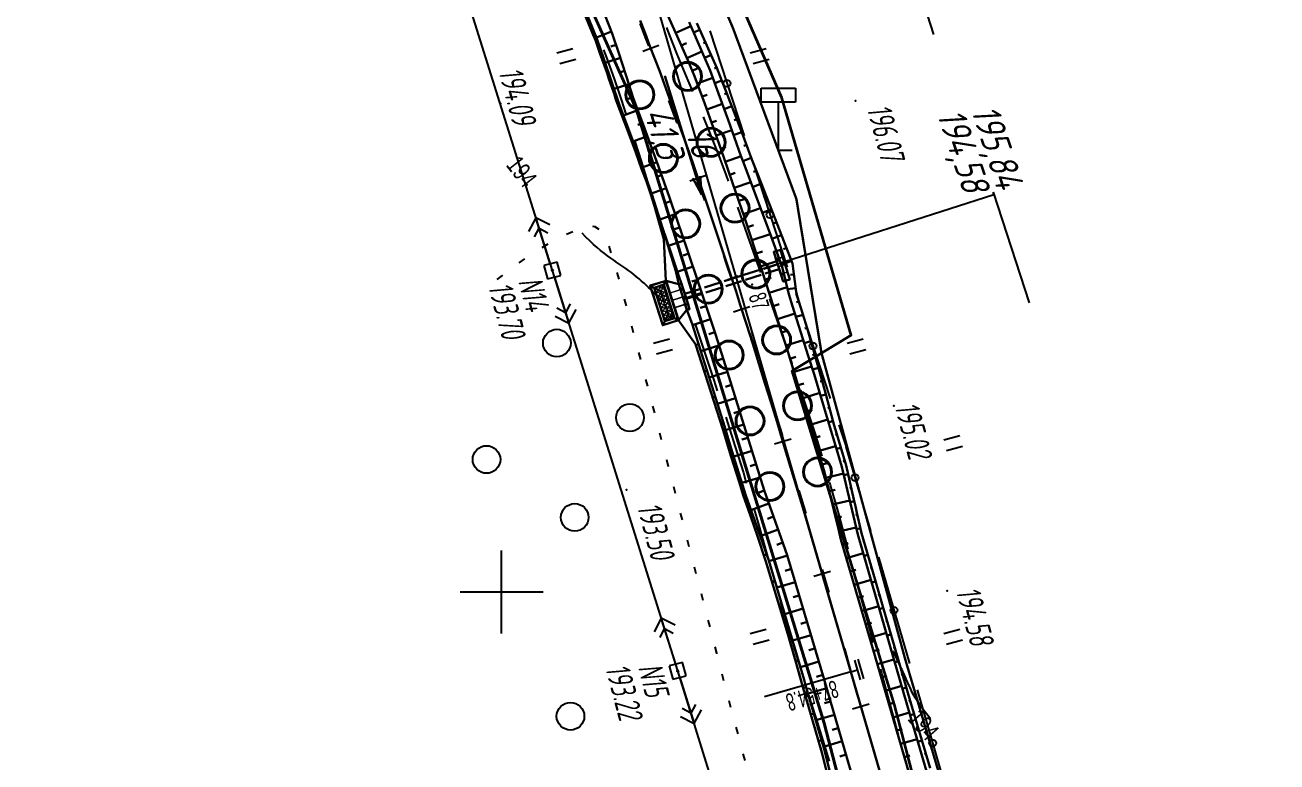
# Model space of a CAD drawing. Header units: millimetres. Extents: x -1799 to 6962, y -1020 to 4121.
# Drawn here: x 5125.4 to 5306.6, y 2654 to 2760.7 of the extents above; entities that cross this region are included whole.
import ezdxf
from ezdxf import colors
from ezdxf.entities.mleader import LeaderData, LeaderLine
from ezdxf.math import Vec2, Vec3

# ---------------------------------------------------------------- set-up
doc = ezdxf.new("R2010")
doc.units = ezdxf.units.MM
for name, pattern in [('ACAD_ISO02W100', [15, 12, -3]), ('CONTI', [0]), ('STROT', [1.7, 0.5, -1.2])]:
    doc.linetypes.add(name, pattern=pattern)
for name, color, linetype, lineweight in [('10', 1, 'Continuous', 35), ('КОПИЯ_ОСЬ_13_ОТКОСЫ', 7, 'Continuous', 30), ('Огражд-перила', 1, 'ограждение2', 40), ('ОСЬ_ВЕРХ_ПОКРЫТИЯ_ГРАНИЦЫ_ПОЛОС', 7, 'Continuous', 30), ('ОСЬ_ВЕРХ_ПОКРЫТИЯ_ОСЬ', 1, 'Continuous', 30), ('Отметки', 5, 'Continuous', 30), ('Трубы мет.', 7, 'ACAD_ISO02W100', 30), ('Уклоны ПЧ', 5, 'Continuous', 30)]:
    doc.layers.add(name, color=color, linetype=linetype, lineweight=lineweight)
for name, color, linetype in [('_Ростелеком', 6, 'Continuous'), ('GOR_BDEFAULT', 212, 'CONTI'), ('NAD_MDEFAULT', 7, 'CONTI'), ('PI_OTDEFAULT', 172, 'CONTI'), ('PI_STDEFAULT', 6, 'CONTI'), ('PI_TTDEFAULT', 5, 'CONTI'), ('PLN_O', 7, 'CONTI'), ('SETKR', 2, 'CONTI'), ('SIT_LDEFAULT', 7, 'CONTI'), ('USLZNDEFAULT', 7, 'CONTI'), ('ZAPSKDEFAULT', 7, 'CONTI'), ('КОПИЯ_ОСЬ_ТАНГЕНСЫ', 1, 'Continuous'), ('ОСЬ_ВЕРХ_ПОКРЫТИЯ_ПИКЕТЫ', 1, 'Continuous'), ('ОСЬ_ВЕРХ_ПОКРЫТИЯ_РАЗБИВКА_КРИВ', 1, 'Continuous'), ('ОСЬ_ВЕРХ_ПОКРЫТИЯ_ТАНГЕНСЫ', 1, 'Continuous'), ('разметка', 7, 'Continuous')]:
    doc.layers.add(name, color=color, linetype=linetype)
doc.styles.add('eskd', font='spds.shx', dxfattribs={"width": 1.2, "oblique": 15})
doc.styles.add('SHRFT', font='TXT', dxfattribs={"width": 3.5})
doc.styles.get("Standard").update_dxf_attribs({"font": 'arial.ttf'})
doc.styles.add('STYLE1', font='romand.shx', dxfattribs={"width": 0.9})
doc.styles.add('ГОСТ', font='', dxfattribs={"oblique": 15, "height": 4})
doc.styles.get('ГОСТ').set_extended_font_data('GOST type A')
doc.linetypes.add('кабель_связи_проект.', pattern='A,10,-1,["/",STYLE1,S=3,R=0,X=0,Y=-1.5],-4.1', length=15.1)
doc.linetypes.add('ограждение2', pattern='A,0.25,-0.1,[132,ltypeshp.shx,S=0.1,R=0,X=-0.1,Y=0],-0.1,1', length=1.45)

# ---------------------------------------------------------------- blocks, each defined once
blk = doc.blocks.new('BL_333')
at = {"color": 0}
for p, q in [((0, -6), (0, 6)), ((-6, 0), (6, 0))]:
    blk.add_line(p, q, dxfattribs=at)
blk = doc.blocks.new('BL_2011')
at = {"color": 0}
for p, q in [((0, 0), (0, 2.4)), ((1.6, 0), (1.6, 2.4))]:
    blk.add_line(p, q, dxfattribs=at)
blk = doc.blocks.new('BL_2004')
at = {"color": 0}
blk.add_circle((0, 0), 2, dxfattribs=at)
blk = doc.blocks.new('BL_27')
at = {"color": 0}
for p, q in [((1, 1), (-1, 1)), ((-1, 1), (-1, -1)), ((1, -1), (1, 1)), ((-1, -1), (1, -1))]:
    blk.add_line(p, q, dxfattribs=at)
blk.add_circle((0, 0), 0.1, dxfattribs=at)
blk = doc.blocks.new('7')
at = {"layer": 'Огражд-перила', "linetype": 'Continuous'}
blk.add_circle((0, 0), 2.03, dxfattribs=at)
blk = doc.blocks.new('A$C25637593')
at = {"layer": 'Трубы мет.', "linetype": 'Continuous', "lineweight": 0}
h = blk.add_hatch(dxfattribs=at)
h.set_pattern_fill('ANSI37', color=256, scale=64, angle=180, style=0)
h.set_pattern_definition([(225, (2253.2026, 3680.535), (5.656854, -5.656854), []), (315, (2253.2026, 3680.535), (5.656854, 5.656854), [])])
h.paths.add_polyline_path([(49, 51), (79, 51), (79, -51), (49, -51)])
at = {"layer": 'Трубы мет.', "linetype": 'Continuous'}
for points in [[(0, 39), (0, 23), (0, 0), (0, -23), (0, -39)], [(0, 23), (8, 23), (8, 39), (0, 39)], [(8, -39), (8, -39), (40, -60), (40, -60), (40, 60), (8, 39), (8, 39)], [(40, 60), (49, 51)], [(88, 60), (79, 51)], [(0, -23), (8, -23), (8, -39), (0, -39)], [(40, -60), (49, -51)], [(79, -51), (88, -60)]]:
    blk.add_lwpolyline(points, dxfattribs=at)
at = {"layer": 'Трубы мет.', "linetype": 'Continuous', "lineweight": 0}
for points in [[(39, 23), (39, 58.1), (9, 38.5), (9, 23)], [(9, -23), (9, -38.5), (39, -58.1), (39, -23)]]:
    blk.add_lwpolyline(points, close=True, dxfattribs=at)
at = {"layer": 'Трубы мет.', "linetype": 'Continuous'}
for points in [[(40, 60), (88, 60), (88, -60), (40, -60)], [(49, 51), (79, 51), (79, -51), (49, -51)]]:
    blk.add_lwpolyline(points, close=True, dxfattribs=at)
at = {"layer": 'Трубы мет.', "ltscale": 1.2}
for points in [[(49, 51), (64, 36)], [(79, 51), (64, 36)], [(64, 36), (64, -36)], [(49, -51), (64, -36)], [(64, -36), (79, -51)]]:
    blk.add_lwpolyline(points, dxfattribs=at)
at = {"layer": 'Трубы мет.', "linetype": 'Continuous', "lineweight": 0}
for points in [[(1, 22), (39, 22)], [(1, 22), (1, 0.5)], [(1, 0.5), (39, 0.5)], [(39, 0.5), (39, 22)], [(1, -0.5), (39, -0.5)], [(1, -0.5), (1, -22)], [(1, -22), (39, -22)], [(39, -22), (39, -0.5)]]:
    blk.add_lwpolyline(points, dxfattribs=at)
blk = doc.blocks.new('A$C76A07AE2')
at = {"layer": 'Трубы мет.', "linetype": 'Continuous', "lineweight": 0}
for p, q in [((-18.9, 44.2), (-8, 44.2)), ((-18.9, 44.2), (-18.9, 23)), ((-4, 45), (-1.3, 45)), ((-18.9, 23), (0, 23)), ((-18.9, 22.1), (-0.9, 22.1)), ((-18.9, 22.1), (-18.9, 21.8)), ((-18.9, 21.8), (-18.9, 0.5)), ((-0.9, 22.1), (-0.9, 0.5)), ((-18.9, -0.5), (-18.9, -20.5)), ((-18.9, -20.5), (-18.9, -22)), ((-18.9, -22), (-0.9, -22)), ((-18.9, -23), (0, -23)), ((-18.9, -23), (-18.9, -44.1)), ((-0.9, -0.5), (-0.9, -20.5)), ((-0.9, -20.5), (-0.9, -22)), ((-18.9, -44.1), (-8, -44.1))]:
    blk.add_line(p, q, dxfattribs=at)
at = {"layer": 'Трубы мет.', "linetype": 'Continuous'}
blk.add_lwpolyline([(-20, -45), (0, -45), (0, 45), (-20, 45)], close=True, dxfattribs=at)
for points in [[(-8, 45), (-8, 23), (0, 23)], [(-8, -45), (-8, -23), (0, -23)]]:
    blk.add_lwpolyline(points, dxfattribs=at)
at = {"layer": 'Трубы мет.', "linetype": 'Continuous', "lineweight": 0}
for points in [[(-18.9, 0.5), (-0.9, 0.5)], [(-18.9, -0.5), (-0.9, -0.5)]]:
    blk.add_lwpolyline(points, dxfattribs=at)
blk = doc.blocks.new('BL_13')
at = {"color": 0}
for p, q in [((-2.5, 7), (-2.5, 9)), ((-2.5, 9), (2.5, 9)), ((2.5, 9), (2.5, 7)), ((0, 7), (-2.5, 7)), ((0, 0), (0, 7)), ((2.5, 7), (0, 7)), ((2, 0), (0, 0))]:
    blk.add_line(p, q, dxfattribs=at)
blk = doc.blocks.new('_None')
blk = doc.blocks.new('Крест')
at = {"layer": 'Отметки'}
for points in [[(-1, 0), (1, 0)], [(0, 1), (0, -1)]]:
    blk.add_lwpolyline(points, dxfattribs=at)
blk = doc.blocks.new('Стрелка')
at = {"layer": 'Уклоны ПЧ', "ltscale": 2}
for points in [[(-0.02, -0.05), (-0.02, 17.97)], [(-0.02, -0.05), (-0.58, 2.62)], [(-0.02, -0.05), (0.53, 2.62)]]:
    blk.add_lwpolyline(points, dxfattribs=at)

msp = doc.modelspace()

# ---------------------------------------------------------------- linework, layer by layer
at = {"layer": '10'}
for points in [[(5311.57, 2187.73), (5307.98, 2226.16), (5307.14, 2291.22), (5299.57, 2401.69), (5285, 2489.08), (5263.27, 2574.08), (5241.05, 2659.67), (5213.88, 2748.37), (5183.98, 2815.19), (5178.24, 2824.54), (5178.24, 2824.54), (5147.24, 2856.94), (5067.66, 2951.89), (4990.15, 3039.23), (4921.77, 3093.82), (4879.54, 3127.57), (4862.15, 3136.32), (4850.4, 3137.35)], [(5322.05, 2188.34), (5318.67, 2267.19), (5328.02, 2267.76), (5321.04, 2397.05), (5321.04, 2397.05), (5302.51, 2500.97), (5295.75, 2527.36), (5286.15, 2527.6), (5279.65, 2553.6), (5273.72, 2576.26), (5261.2, 2624.13), (5251.21, 2662.3), (5236.42, 2710.61), (5244.97, 2715.78), (5234.89, 2750.13), (5203.61, 2822.2)], [(5183.98, 2815.19), (5213.88, 2748.37), (5241.05, 2659.67), (5263.27, 2574.08), (5285, 2489.08), (5299.57, 2401.69), (5307.14, 2291.22), (5307.98, 2226.16), (5311.57, 2187.73)]]:
    msp.add_lwpolyline(points, dxfattribs=at)
at = {"layer": '_Ростелеком', "linetype": 'кабель_связи_проект.', "ltscale": 0.25, "const_width": 0.35}
msp.add_lwpolyline([(5324.18, 2191.73), (5322.74, 2230.82), (5322.22, 2267.41), (5324.02, 2305.11), (5321.8, 2339.4), (5318.72, 2378.38), (5315.38, 2409.72), (5312.09, 2436.14), (5307.87, 2464.14), (5301.99, 2495.36), (5296.88, 2512.69), (5291.97, 2527.46), (5284.64, 2558.02), (5275.92, 2589.68), (5265.33, 2626.53), (5252.77, 2668.9), (5240.66, 2713.18), (5237.02, 2735.49), (5227.85, 2760.19), (5218.85, 2781.43)], dxfattribs=at)
at = {"layer": 'GOR_BDEFAULT', "color": 212, "elevation": 194, "flags": 128}
for points in [[(5217.57, 2720.68), (5217.4, 2720.87), (5217.2, 2721.08), (5216.98, 2721.32), (5216.74, 2721.56), (5216.49, 2721.83), (5216.21, 2722.11), (5215.93, 2722.4), (5215.62, 2722.69), (5215.3, 2723), (5214.97, 2723.31), (5214.62, 2723.62), (5214.26, 2723.93), (5213.89, 2724.24), (5213.51, 2724.55), (5213.13, 2724.85), (5212.73, 2725.14), (5212.32, 2725.43), (5211.91, 2725.72), (5211.48, 2726.01), (5211.05, 2726.31), (5210.6, 2726.62), (5210.14, 2726.95), (5209.67, 2727.29), (5209.19, 2727.66), (5208.69, 2728.05), (5208.18, 2728.47), (5207.66, 2728.93), (5207.12, 2729.42), (5206.56, 2729.96), (5205.99, 2730.55)], [(5256.42, 2660.28), (5256.03, 2660.77), (5255.68, 2661.22), (5255.36, 2661.64), (5255.08, 2662.02), (5254.83, 2662.38), (5254.61, 2662.72), (5254.41, 2663.03), (5254.23, 2663.32), (5254.07, 2663.59), (5253.93, 2663.85), (5253.8, 2664.1), (5253.68, 2664.34), (5253.57, 2664.57), (5253.47, 2664.8), (5253.37, 2665.02), (5253.26, 2665.25), (5253.16, 2665.48), (5253.06, 2665.71), (5252.95, 2665.93), (5252.85, 2666.16), (5252.75, 2666.38), (5252.65, 2666.61), (5252.55, 2666.83), (5252.45, 2667.04), (5252.35, 2667.26), (5252.26, 2667.47), (5252.16, 2667.67), (5252.07, 2667.87), (5251.99, 2668.06), (5251.9, 2668.24), (5251.82, 2668.42), (5251.74, 2668.58), (5251.67, 2668.75), (5251.59, 2668.9), (5251.53, 2669.04), (5251.46, 2669.18), (5251.4, 2669.31), (5251.34, 2669.43), (5251.29, 2669.55), (5251.24, 2669.66), (5251.19, 2669.75), (5251.15, 2669.84), (5251.11, 2669.93), (5251.07, 2670), (5251.04, 2670.07)]]:
    msp.add_lwpolyline(points, dxfattribs=at)
at = {"layer": 'NAD_MDEFAULT', "color": 7}
for p, q in [((5193.73, 2723.84), (5194.48, 2724.44)), ((5194.48, 2724.44), (5194.51, 2724.46))]:
    msp.add_line(p, q, dxfattribs=at)
at = {"layer": 'PI_STDEFAULT', "color": 6}
msp.add_point((5230.6, 2723.12, 194.58), dxfattribs=at)
at = {"layer": 'PI_TTDEFAULT', "color": 5}
for p in [(5194.2, 2749.32, 194.09), (5245.59, 2749.69, 196.07), (5201.7, 2725.15, 193.7), (5251.13, 2705.58, 195.02), (5212.41, 2693.43, 193.5), (5258.83, 2678.78, 194.58), (5219.85, 2667.22, 193.22)]:
    msp.add_point(p, dxfattribs=at)
at = {"layer": 'PLN_O'}
for p, q in [((5224.47, 2759.84), (5229.45, 2744.64)), ((5230.7, 2740.83), (5235.68, 2725.63)), ((5236.93, 2721.83), (5241.91, 2706.63)), ((5243.16, 2702.82), (5244.2, 2699.65)), ((5244.19, 2699.65), (5247.75, 2687.49)), ((5248.88, 2683.66), (5253.37, 2668.3)), ((5254.49, 2664.46), (5258.98, 2649.1))]:
    msp.add_line(p, q, dxfattribs=at)
for centre in [(5226.96, 2752.24), (5233.19, 2733.23), (5239.42, 2714.23), (5245.51, 2695.17), (5251.13, 2675.98), (5256.74, 2656.78)]:
    msp.add_circle(centre, 0.5, dxfattribs=at)
at = {"layer": 'SIT_LDEFAULT', "color": 7}
for p, q in [((5201.7, 2725.15), (5185.94, 2775.54)), ((5218.61, 2759.39), (5218.26, 2760.32)), ((5219.77, 2756.47), (5218.61, 2759.39)), ((5209.11, 2757.08), (5209.6, 2755.8)), ((5220.96, 2753.57), (5219.76, 2756.47)), ((5209.59, 2755.8), (5210.65, 2752.86)), ((5210.66, 2752.86), (5211.68, 2749.9)), ((5222.02, 2751.06), (5220.97, 2753.57)), ((5211.66, 2749.9), (5212.4, 2747.64)), ((5224.58, 2744.88), (5223.56, 2747.37)), ((5213.62, 2743.83), (5214.53, 2740.96)), ((5225.74, 2741.96), (5224.58, 2744.88)), ((5226.85, 2739.03), (5225.74, 2741.96)), ((5214.54, 2740.96), (5215.49, 2737.98)), ((5227.2, 2738.06), (5226.85, 2739.03)), ((5215.48, 2737.98), (5216.45, 2735)), ((5216.45, 2735), (5216.68, 2734.31)), ((5199.31, 2732.79), (5198.26, 2730.78)), ((5201.4, 2726.1), (5199.31, 2732.79)), ((5201.32, 2731.74), (5199.31, 2732.79)), ((5230.01, 2730.14), (5228.55, 2734.29)), ((5199.13, 2730.01), (5199.79, 2731.26)), ((5199.79, 2731.26), (5201.04, 2730.6)), ((5203.75, 2730.39), (5204.66, 2730.81)), ((5207.56, 2731.52), (5207.76, 2731.56)), ((5207.76, 2731.54), (5208.42, 2731.12)), ((5200.24, 2728.48), (5201.1, 2729)), ((5217.94, 2730.51), (5219.28, 2726.5)), ((5231.85, 2724.85), (5230, 2730.14)), ((5209.87, 2728.67), (5210.17, 2727.72)), ((5196.91, 2726.25), (5197.73, 2726.82)), ((5219.29, 2726.5), (5221.13, 2721.03)), ((5219.85, 2667.22), (5201.7, 2725.15)), ((5202, 2724.2), (5204.09, 2717.52)), ((5211.05, 2724.85), (5211.31, 2723.89)), ((5204.27, 2720.3), (5203.61, 2719.04)), ((5212.1, 2720.99), (5212.36, 2720.03)), ((5234.28, 2717.86), (5233.17, 2721.07)), ((5202.09, 2718.56), (5204.09, 2717.52)), ((5203.61, 2719.04), (5202.36, 2719.7)), ((5204.09, 2717.52), (5205.14, 2719.52)), ((5213.15, 2717.13), (5213.41, 2716.17)), ((5222.4, 2717.24), (5223.12, 2715.07)), ((5236.39, 2711.67), (5234.28, 2717.86)), ((5223.12, 2715.07), (5225.05, 2709.28)), ((5214.19, 2713.26), (5214.44, 2712.29)), ((5236.41, 2711.61), (5236.39, 2711.67)), ((5215.2, 2709.39), (5215.45, 2708.42)), ((5225.05, 2709.28), (5225.55, 2707.75)), ((5238.26, 2706.1), (5237.68, 2707.82)), ((5216.21, 2705.52), (5216.46, 2704.55)), ((5239.72, 2701.63), (5238.26, 2706.1)), ((5226.79, 2703.94), (5228.17, 2699.63)), ((5217.22, 2701.65), (5217.47, 2700.68)), ((5240.75, 2698.3), (5239.73, 2701.63)), ((5228.18, 2699.63), (5229.34, 2695.85)), ((5218.22, 2697.78), (5218.47, 2696.81)), ((5229.34, 2695.85), (5229.77, 2694.4)), ((5219.22, 2693.91), (5219.47, 2692.94)), ((5241.98, 2694.08), (5241.87, 2694.46)), ((5243.05, 2690.29), (5241.98, 2694.08)), ((5220.22, 2690.03), (5220.47, 2689.06)), ((5230.9, 2690.56), (5231.57, 2688.25)), ((5244.08, 2686.48), (5243.05, 2690.29)), ((5231.56, 2688.25), (5232.64, 2684.45)), ((5221.21, 2686.17), (5221.46, 2685.2)), ((5244.52, 2684.83), (5244.08, 2686.48)), ((5232.65, 2684.45), (5233.64, 2680.95)), ((5222.22, 2682.29), (5222.47, 2681.32)), ((5246.11, 2678.86), (5245.55, 2680.96)), ((5223.22, 2678.42), (5223.47, 2677.45)), ((5247.16, 2675.06), (5246.12, 2678.86)), ((5234.74, 2677.11), (5234.82, 2676.84)), ((5234.81, 2676.84), (5235.93, 2673.04)), ((5217.46, 2674.85), (5216.41, 2672.85)), ((5219.55, 2668.17), (5217.46, 2674.85)), ((5219.46, 2673.81), (5217.46, 2674.85)), ((5248.19, 2671.31), (5247.17, 2675.06)), ((5217.28, 2672.07), (5217.94, 2673.33)), ((5217.94, 2673.33), (5219.19, 2672.67)), ((5224.22, 2674.55), (5224.47, 2673.58)), ((5235.93, 2673.04), (5237.13, 2669.08)), ((5225.22, 2670.68), (5225.46, 2669.76)), ((5225.45, 2669.76), (5225.47, 2669.7)), ((5237.13, 2669.08), (5237.61, 2667.53)), ((5249.39, 2666.84), (5249.23, 2667.45)), ((5238.33, 2607.98), (5219.85, 2667.22)), ((5220.15, 2666.27), (5222.23, 2659.58)), ((5226.23, 2666.8), (5226.48, 2665.83)), ((5250.57, 2662.41), (5249.39, 2666.84)), ((5238.79, 2663.71), (5239.81, 2660.41)), ((5222.41, 2662.36), (5221.76, 2661.11)), ((5227.25, 2662.93), (5227.5, 2661.96)), ((5251.78, 2657.9), (5250.57, 2662.41)), ((5220.23, 2660.63), (5222.23, 2659.58)), ((5221.76, 2661.11), (5220.5, 2661.77)), ((5222.23, 2659.58), (5223.28, 2661.59)), ((5239.81, 2660.41), (5241.22, 2655.89)), ((5228.27, 2659.07), (5228.52, 2658.1)), ((5251.81, 2657.79), (5251.78, 2657.9)), ((5229.29, 2655.2), (5229.54, 2654.23)), ((5241.22, 2655.89), (5241.76, 2654.15))]:
    msp.add_line(p, q, dxfattribs=at)
at = {"layer": 'КОПИЯ_ОСЬ_13_ОТКОСЫ'}
for points in [[(5205.87, 2764.25), (5208.19, 2758.58), (5209.16, 2755.78), (5210.27, 2752.5), (5211.36, 2749.22), (5213.43, 2743.66), (5214.11, 2741.79), (5216.09, 2736.19), (5217.97, 2730.24), (5218.7, 2727.87), (5219.56, 2725.03), (5219.99, 2723.16), (5221.17, 2719.44), (5221.91, 2717.45), (5223.43, 2712.72), (5224.78, 2708.46), (5226.41, 2703.24), (5227.94, 2698.29), (5229.69, 2692.58), (5231.52, 2687.41), (5233.01, 2683.17), (5238.13, 2665.93), (5238.35, 2665.17), (5241.15, 2655.56), (5242.73, 2649.15)], [(5205.87, 2764.25), (5208.19, 2758.58), (5209.16, 2755.78), (5210.27, 2752.5), (5211.36, 2749.22), (5213.43, 2743.66), (5214.11, 2741.79), (5216.09, 2736.19), (5217.97, 2730.24), (5218.7, 2727.87), (5219.56, 2725.03), (5219.99, 2723.16), (5221.17, 2719.44), (5221.91, 2717.45), (5223.43, 2712.72), (5224.78, 2708.46), (5226.41, 2703.24), (5227.94, 2698.29), (5229.69, 2692.58), (5231.52, 2687.41), (5233.01, 2683.17), (5238.13, 2665.93), (5238.35, 2665.17), (5241.15, 2655.56), (5242.73, 2649.15)], [(5205.97, 2763.22), (5207.48, 2759.57), (5207.92, 2758.48), (5208.58, 2756.61), (5208.91, 2755.68), (5209.57, 2753.82), (5209.89, 2752.89), (5210.54, 2751.02), (5210.67, 2750.6), (5210.8, 2750.18), (5210.94, 2749.76), (5211.09, 2749.35), (5212.49, 2745.68), (5213.78, 2742.2), (5214.62, 2739.88), (5215.3, 2738.02), (5215.96, 2736.15), (5216.2, 2735.39), (5216.48, 2734.45), (5217.17, 2732.06), (5217.85, 2729.68), (5218.12, 2723.67), (5218.12, 2723.67), (5219.93, 2718), (5219.93, 2718), (5222.4, 2714.47), (5224.23, 2708.81), (5226.35, 2702.18), (5227.6, 2698.19), (5228.72, 2694.58), (5229.36, 2692.48), (5230.02, 2690.6), (5231.32, 2686.83), (5232.62, 2683.05), (5235.76, 2672.53), (5236.87, 2668.69), (5237.92, 2665.04), (5240.68, 2655.43), (5242.29, 2649.02)], [(5209.19, 2762.38), (5209.93, 2760.54), (5210.37, 2759.43), (5211.31, 2756.6), (5212.4, 2753.3), (5213.46, 2749.99), (5214.85, 2746.27), (5216.21, 2742.54), (5217.05, 2740.21), (5217.88, 2737.87), (5218.64, 2735.71), (5219.78, 2732.43), (5221.23, 2728.2), (5222.92, 2723.15), (5224.58, 2718.09), (5225.29, 2715.92), (5227.04, 2710.46), (5228.76, 2705), (5230.59, 2699.1), (5232.34, 2693.38), (5234.53, 2687.26), (5235.7, 2683.96), (5241.05, 2665.95), (5255, 2617.98)], [(5218.24, 2762.5), (5219.77, 2759.04), (5221.29, 2755.58), (5222.28, 2753.26), (5223.75, 2749.24), (5225.2, 2745.22), (5226.51, 2741.51), (5227.79, 2737.81), (5229.49, 2732.81), (5231.16, 2727.8), (5232.16, 2724.74), (5233.02, 2722.07), (5234.4, 2717.76), (5235.76, 2713.45), (5237.24, 2708.66), (5239.01, 2702.9), (5241.09, 2695.99), (5243.1, 2687.71), (5243.46, 2686.24), (5248.37, 2669.43), (5262.68, 2620.21)], [(5207.35, 2759.89), (5207.61, 2760)], [(5219.55, 2759.54), (5221.75, 2760.51)], [(5221.51, 2761.06), (5222.32, 2759.21), (5223.53, 2756.42), (5224.53, 2754.09), (5225.75, 2750.77), (5227.13, 2746.97), (5229, 2741.74), (5229.34, 2740.79), (5231.05, 2736.26), (5233.16, 2730.58), (5234.98, 2725.66), (5235.4, 2723.89), (5235.91, 2721.73), (5236.47, 2720), (5237.68, 2716.16), (5238.74, 2712.8), (5239.57, 2710.17), (5240.37, 2707.52), (5241.88, 2702.52), (5242.68, 2699.82), (5243.59, 2696.74), (5245.92, 2686.97), (5249.26, 2675.42), (5251.14, 2668.89), (5253.93, 2659.28), (5263.84, 2625.5)], [(5221.51, 2761.06), (5222.32, 2759.21), (5223.53, 2756.42), (5224.53, 2754.09), (5225.75, 2750.77), (5227.13, 2746.97), (5229, 2741.74), (5229.34, 2740.79), (5231.05, 2736.26), (5233.16, 2730.58), (5234.98, 2725.66), (5235.4, 2723.89), (5235.91, 2721.73), (5236.47, 2720), (5237.68, 2716.16), (5238.74, 2712.8), (5239.57, 2710.17), (5240.37, 2707.52), (5241.88, 2702.52), (5242.68, 2699.82), (5243.59, 2696.74), (5245.92, 2686.97), (5249.26, 2675.42), (5251.14, 2668.89), (5253.93, 2659.28), (5263.84, 2625.5)], [(5223.02, 2759.98), (5222.15, 2759.59)], [(5222.59, 2760.93), (5223.43, 2759.09), (5224.9, 2755.85), (5225.52, 2754.46), (5226.25, 2752.57), (5226.98, 2750.68), (5227.35, 2749.74), (5227.72, 2748.8), (5229.15, 2745.01), (5230.58, 2741.22), (5231.44, 2739.06), (5233.97, 2732.61), (5236.48, 2726.15), (5236.97, 2722.07), (5237.2, 2721.29), (5238.39, 2717.44), (5238.68, 2716.48), (5240.47, 2710.18), (5241.14, 2707.76), (5242.5, 2702.71), (5242.87, 2701.45), (5244.2, 2696.92), (5245.34, 2692.03), (5245.56, 2691.04), (5245.78, 2690.06), (5246.46, 2687.13), (5248.4, 2680.39), (5249.51, 2676.54), (5251.68, 2669.04), (5253.15, 2664.06), (5254.49, 2659.45), (5256.36, 2653.12)], [(5210.25, 2759.71), (5208.08, 2758.85)], [(5208.08, 2758.03), (5208.17, 2758.07)], [(5220.36, 2757.71), (5221.09, 2758.03)], [(5223.85, 2758.16), (5223.56, 2758.03)], [(5208.75, 2756.15), (5209, 2756.24)], [(5210.91, 2757.82), (5210.17, 2757.57)], [(5221.16, 2755.88), (5223.35, 2756.83)], [(5224.68, 2756.34), (5223.75, 2755.92)], [(5211.54, 2755.92), (5209.36, 2755.2)], [(5209.41, 2754.26), (5209.5, 2754.29)], [(5221.95, 2754.04), (5222.68, 2754.36)], [(5225.5, 2754.52), (5225.19, 2754.38)], [(5212.16, 2754.02), (5211.44, 2753.79)], [(5222.68, 2752.18), (5224.93, 2753.01)], [(5226.22, 2752.65), (5225.2, 2752.26)], [(5210.07, 2752.37), (5210.29, 2752.45)], [(5212.78, 2752.12), (5210.63, 2751.43)], [(5226.94, 2750.79), (5226.6, 2750.66)], [(5210.7, 2750.48), (5210.78, 2750.5)], [(5213.39, 2750.22), (5212.68, 2749.99)], [(5223.37, 2750.3), (5224.12, 2750.58)], [(5224.05, 2748.42), (5226.31, 2749.24)], [(5227.67, 2748.93), (5226.57, 2748.5)], [(5211.38, 2748.6), (5211.57, 2748.67)], [(5214.08, 2748.34), (5211.98, 2747.56)], [(5228.38, 2747.06), (5228.01, 2746.92)], [(5212.09, 2746.73), (5212.16, 2746.75)], [(5214.78, 2746.47), (5214.08, 2746.21)], [(5224.73, 2746.54), (5225.48, 2746.81)], [(5225.4, 2744.66), (5227.67, 2745.46)], [(5212.8, 2744.85), (5212.96, 2744.92)], [(5215.47, 2744.59), (5213.37, 2743.82)], [(5229.09, 2745.18), (5227.93, 2744.74)], [(5213.49, 2742.98), (5213.55, 2743)], [(5216.15, 2742.71), (5215.45, 2742.46)], [(5226.07, 2742.77), (5226.82, 2743.04)], [(5226.73, 2740.88), (5229.02, 2741.68)], [(5229.79, 2743.31), (5229.4, 2743.17)], [(5214.18, 2741.1), (5214.33, 2741.16)], [(5216.83, 2740.83), (5214.72, 2740.07)], [(5230.49, 2741.44), (5229.27, 2740.98)], [(5214.86, 2739.22), (5214.91, 2739.24)], [(5217.5, 2738.94), (5216.8, 2738.69)], [(5227.38, 2739), (5228.15, 2739.26)], [(5231.23, 2739.58), (5230.82, 2739.42)], [(5215.54, 2737.34), (5215.67, 2737.38)], [(5218.17, 2737.06), (5216.04, 2736.31)], [(5228.03, 2737.1), (5230.42, 2737.92)], [(5231.96, 2737.72), (5230.69, 2737.22)], [(5216.18, 2735.44), (5216.22, 2735.46)], [(5218.83, 2735.17), (5218.12, 2734.92)], [(5228.68, 2735.21), (5229.47, 2735.48)], [(5232.7, 2735.86), (5232.27, 2735.69)], [(5216.75, 2733.53), (5216.92, 2733.58)], [(5219.49, 2733.28), (5217.25, 2732.51)], [(5229.32, 2733.32), (5231.83, 2734.16)], [(5233.43, 2734), (5232.09, 2733.47)], [(5217.3, 2731.61), (5217.36, 2731.62)], [(5220.14, 2731.39), (5219.39, 2731.14)], [(5229.95, 2731.42), (5230.79, 2731.7)], [(5234.16, 2732.14), (5233.71, 2731.96)], [(5217.85, 2729.68), (5218.12, 2729.76)], [(5220.78, 2729.5), (5218.45, 2728.7)], [(5230.59, 2729.52), (5233.23, 2730.4)], [(5234.88, 2730.27), (5233.48, 2729.73)], [(5221.43, 2727.61), (5220.65, 2727.34)], [(5231.21, 2727.62), (5232.1, 2727.91)], [(5235.61, 2728.41), (5235.14, 2728.23)], [(5222.07, 2725.71), (5219.6, 2724.89)], [(5231.84, 2725.72), (5234.62, 2726.63)], [(5236.33, 2726.54), (5234.87, 2725.98)], [(5222.7, 2723.81), (5221.88, 2723.54)], [(5232.46, 2723.82), (5233.38, 2724.12)], [(5236.67, 2724.58), (5236.15, 2724.52)], [(5223.33, 2721.91), (5220.73, 2721.06)], [(5233.07, 2721.92), (5235.67, 2722.75)], [(5236.91, 2722.6), (5235.74, 2722.46)], [(5223.96, 2720.01), (5223.09, 2719.73)], [(5233.68, 2720.01), (5234.55, 2720.29)], [(5237.4, 2720.66), (5237.02, 2720.55)], [(5224.58, 2718.11), (5221.97, 2717.26)], [(5234.29, 2718.11), (5236.81, 2718.91)], [(5237.99, 2718.75), (5236.96, 2718.44)], [(5234.89, 2716.2), (5235.73, 2716.47)], [(5238.57, 2716.84), (5238.23, 2716.74)], [(5222.43, 2714.36), (5222.86, 2714.5)], [(5225.2, 2716.21), (5224.33, 2715.93)], [(5235.49, 2714.29), (5238.02, 2715.09)], [(5239.12, 2714.92), (5238.16, 2714.64)], [(5225.81, 2714.31), (5223.19, 2713.47)], [(5236.09, 2712.38), (5236.93, 2712.65)], [(5239.67, 2712.99), (5239.35, 2712.9)], [(5223.05, 2712.46), (5223.19, 2712.5)], [(5226.42, 2712.4), (5225.55, 2712.12)], [(5236.68, 2710.47), (5239.23, 2711.26)], [(5240.22, 2711.07), (5239.36, 2710.83)], [(5223.67, 2710.55), (5224.08, 2710.68)], [(5227.03, 2710.5), (5224.4, 2709.66)], [(5240.76, 2709.14), (5240.47, 2709.07)], [(5224.28, 2708.65), (5224.42, 2708.69)], [(5227.63, 2708.59), (5226.75, 2708.31)], [(5237.27, 2708.56), (5238.12, 2708.82)], [(5237.86, 2706.65), (5240.4, 2707.43)], [(5241.28, 2707.21), (5240.53, 2707.01)], [(5224.89, 2706.75), (5225.28, 2706.87)], [(5228.23, 2706.68), (5225.59, 2705.85)], [(5225.5, 2704.84), (5225.63, 2704.88)], [(5228.83, 2704.77), (5227.95, 2704.5)], [(5238.44, 2704.74), (5239.29, 2705)], [(5239.03, 2702.83), (5241.56, 2703.59)], [(5241.81, 2705.28), (5241.55, 2705.22)], [(5226.11, 2702.93), (5226.47, 2703.05)], [(5229.42, 2702.86), (5226.78, 2702.05)], [(5242.33, 2703.35), (5241.68, 2703.18)], [(5226.71, 2701.03), (5226.83, 2701.07)], [(5230.01, 2700.95), (5229.13, 2700.68)], [(5239.61, 2700.91), (5240.45, 2701.17)], [(5242.88, 2701.43), (5242.66, 2701.37)], [(5227.31, 2699.12), (5227.65, 2699.23)], [(5230.61, 2699.04), (5227.96, 2698.23)], [(5240.18, 2699), (5242.7, 2699.75)], [(5243.44, 2699.51), (5242.82, 2699.33)], [(5227.91, 2697.21), (5228.02, 2697.24)], [(5231.19, 2697.13), (5230.31, 2696.86)], [(5240.76, 2697.08), (5241.6, 2697.33)], [(5244.01, 2697.59), (5243.8, 2697.53)], [(5228.5, 2695.3), (5228.82, 2695.4)], [(5231.78, 2695.22), (5229.13, 2694.41)], [(5241.29, 2695.15), (5243.82, 2695.77)], [(5244.5, 2695.66), (5243.88, 2695.51)], [(5229.08, 2693.39), (5229.19, 2693.42)], [(5232.36, 2693.31), (5231.5, 2693)], [(5241.77, 2693.21), (5242.61, 2693.42)], [(5244.95, 2693.71), (5244.74, 2693.66)], [(5229.71, 2691.49), (5230.03, 2691.6)], [(5233.04, 2691.42), (5230.43, 2690.49)], [(5242.24, 2691.27), (5244.75, 2691.88)], [(5245.4, 2691.76), (5244.81, 2691.63)], [(5230.36, 2689.6), (5230.47, 2689.64)], [(5233.71, 2689.54), (5232.84, 2689.23)], [(5242.71, 2689.32), (5243.55, 2689.53)], [(5245.84, 2689.81), (5245.64, 2689.76)], [(5231.02, 2687.71), (5231.37, 2687.83)], [(5234.39, 2687.66), (5231.76, 2686.72)], [(5243.18, 2687.38), (5245.68, 2687.98)], [(5246.29, 2687.86), (5245.74, 2687.73)], [(5231.67, 2685.82), (5231.79, 2685.86)], [(5235.06, 2685.77), (5234.18, 2685.46)], [(5243.69, 2685.45), (5244.51, 2685.69)], [(5246.81, 2685.93), (5246.63, 2685.87)], [(5232.32, 2683.93), (5232.7, 2684.06)], [(5235.72, 2683.89), (5233.04, 2683.09)], [(5244.25, 2683.53), (5246.71, 2684.25)], [(5247.36, 2684.01), (5246.82, 2683.85)], [(5232.93, 2682.02), (5233.06, 2682.06)], [(5236.29, 2681.97), (5235.4, 2681.71)], [(5244.81, 2681.61), (5245.63, 2681.85)], [(5247.92, 2682.08), (5247.74, 2682.03)], [(5233.5, 2680.11), (5233.89, 2680.22)], [(5236.86, 2680.05), (5234.17, 2679.26)], [(5245.37, 2679.69), (5247.82, 2680.4)], [(5248.47, 2680.16), (5247.93, 2680.01)], [(5234.07, 2678.19), (5234.2, 2678.23)], [(5249.02, 2678.24), (5248.84, 2678.19)], [(5234.64, 2676.27), (5235.03, 2676.39)], [(5237.43, 2678.14), (5236.54, 2677.87)], [(5245.93, 2677.77), (5246.75, 2678.01)], [(5246.5, 2675.85), (5248.93, 2676.56)], [(5238, 2676.22), (5235.31, 2675.42)], [(5249.57, 2676.32), (5249.04, 2676.16)], [(5235.21, 2674.36), (5235.34, 2674.39)], [(5238.57, 2674.3), (5237.67, 2674.04)], [(5247.06, 2673.93), (5247.87, 2674.17)], [(5250.13, 2674.4), (5249.95, 2674.34)], [(5235.79, 2672.44), (5236.16, 2672.55)], [(5239.14, 2672.39), (5236.45, 2671.59)], [(5247.62, 2672.01), (5250.04, 2672.72)], [(5250.69, 2672.48), (5250.15, 2672.32)], [(5236.34, 2670.52), (5236.47, 2670.55)], [(5239.71, 2670.47), (5238.81, 2670.2)], [(5248.18, 2670.09), (5248.98, 2670.32)], [(5251.24, 2670.55), (5251.07, 2670.5)], [(5236.89, 2668.6), (5237.3, 2668.71)], [(5240.28, 2668.55), (5237.59, 2667.75)], [(5248.74, 2668.17), (5251.14, 2668.87)], [(5251.8, 2668.63), (5251.26, 2668.47)], [(5237.45, 2666.67), (5237.59, 2666.71)], [(5240.85, 2666.63), (5239.95, 2666.37)], [(5249.3, 2666.25), (5250.1, 2666.48)], [(5252.37, 2666.72), (5252.18, 2666.66)], [(5238.01, 2664.75), (5238.44, 2664.88)], [(5241.41, 2664.71), (5238.71, 2663.93)], [(5249.85, 2664.33), (5252.26, 2665.03)], [(5252.93, 2664.8), (5252.37, 2664.63)], [(5238.56, 2662.83), (5238.7, 2662.87)], [(5241.97, 2662.79), (5241.07, 2662.53)], [(5250.41, 2662.41), (5251.21, 2662.64)], [(5253.49, 2662.88), (5253.31, 2662.82)], [(5239.11, 2660.91), (5239.55, 2661.04)], [(5242.53, 2660.87), (5239.83, 2660.09)], [(5250.97, 2660.49), (5253.37, 2661.19)], [(5254.05, 2660.96), (5253.49, 2660.79)], [(5239.66, 2658.99), (5239.81, 2659.03)], [(5243.09, 2658.95), (5242.19, 2658.69)], [(5251.53, 2658.57), (5252.33, 2658.8)], [(5254.62, 2659.04), (5254.43, 2658.98)], [(5240.21, 2657.06), (5240.67, 2657.19)], [(5243.64, 2657.03), (5240.95, 2656.25)], [(5252.09, 2656.65), (5254.49, 2657.35)], [(5255.18, 2657.12), (5254.61, 2656.95)], [(5240.75, 2655.14), (5240.91, 2655.18)], [(5244.2, 2655.11), (5243.3, 2654.85)], [(5252.65, 2654.73), (5253.45, 2654.96)], [(5255.75, 2655.2), (5255.56, 2655.15)]]:
    msp.add_lwpolyline(points, dxfattribs=at)
at = {"layer": 'КОПИЯ_ОСЬ_ТАНГЕНСЫ'}
msp.add_line((5198.33, 2827.13), (5304.46, 2462.29), dxfattribs=at)
at = {"layer": 'ОСЬ_ВЕРХ_ПОКРЫТИЯ_ГРАНИЦЫ_ПОЛОС'}
for points in [[(5209.19, 2762.38), (5209.93, 2760.54), (5210.37, 2759.43), (5211.31, 2756.6), (5212.4, 2753.3), (5213.46, 2749.99), (5214.85, 2746.27), (5216.21, 2742.54), (5217.05, 2740.21), (5217.88, 2737.87), (5218.64, 2735.71), (5219.78, 2732.43), (5221.23, 2728.2), (5222.92, 2723.15), (5224.58, 2718.09), (5225.29, 2715.92), (5227.04, 2710.46), (5228.76, 2705), (5230.59, 2699.1), (5232.34, 2693.38), (5234.53, 2687.26), (5235.7, 2683.96), (5241.05, 2665.95), (5255, 2617.98)], [(5218.24, 2762.5), (5219.77, 2759.04), (5221.29, 2755.58), (5222.28, 2753.26), (5223.75, 2749.24), (5225.2, 2745.22), (5226.51, 2741.51), (5227.79, 2737.81), (5229.49, 2732.81), (5231.16, 2727.8), (5232.79, 2722.78), (5234.4, 2717.76), (5235.76, 2713.45), (5237.24, 2708.66), (5239.01, 2702.9), (5241.09, 2695.99), (5243.1, 2687.71), (5243.46, 2686.24), (5248.37, 2669.43), (5262.68, 2620.21)]]:
    msp.add_lwpolyline(points, dxfattribs=at)
at = {"layer": 'ОСЬ_ВЕРХ_ПОКРЫТИЯ_ОСЬ'}
msp.add_lwpolyline([(5214.4, 2761.32), (5215.12, 2759.47), (5215.83, 2757.62), (5216.54, 2755.77), (5217.24, 2753.92), (5217.93, 2752.06), (5218.62, 2750.2), (5219.3, 2748.34), (5219.97, 2746.48), (5220.64, 2744.61), (5221.31, 2742.74), (5221.96, 2740.87), (5222.62, 2739), (5223.27, 2737.13), (5223.91, 2735.26), (5224.55, 2733.38), (5225.18, 2731.5), (5225.81, 2729.62), (5226.44, 2727.74), (5227.06, 2725.86), (5227.67, 2723.98), (5228.29, 2722.09), (5228.89, 2720.2), (5229.8, 2717.37), (5230.7, 2714.54), (5231.59, 2711.7), (5232.47, 2708.86), (5233.35, 2706.02), (5234.22, 2703.18), (5235.37, 2699.39), (5236.51, 2695.59), (5237.93, 2690.84), (5239.33, 2686.09), (5241.29, 2679.43), (5244.89, 2667.07), (5244.89, 2667.07), (5254.16, 2635.2)], dxfattribs=at)
at = {"layer": 'ОСЬ_ВЕРХ_ПОКРЫТИЯ_ПИКЕТЫ'}
for p, q in [((5214.78, 2756.87), (5217.12, 2757.76)), ((5221.6, 2738.11), (5223.97, 2738.93)), ((5227.92, 2719.16), (5230.3, 2719.93)), ((5227.92, 2719.16), (5230.3, 2719.93)), ((5233.85, 2700.09), (5236.24, 2700.81)), ((5239.55, 2680.93), (5241.95, 2681.63)), ((5245.14, 2661.73), (5247.54, 2662.43))]:
    msp.add_line(p, q, dxfattribs=at)
at = {"layer": 'ОСЬ_ВЕРХ_ПОКРЫТИЯ_РАЗБИВКА_КРИВ'}
for p, q in [((5244.89, 2667.07), (5245.85, 2667.35)), ((5245.43, 2668.79), (5246.27, 2665.91)), ((5245.91, 2668.93), (5246.75, 2666.05)), ((5244.89, 2667.07), (5232.41, 2663.44))]:
    msp.add_line(p, q, dxfattribs=at)
at = {"layer": 'ОСЬ_ВЕРХ_ПОКРЫТИЯ_ТАНГЕНСЫ'}
msp.add_line((5198.33, 2827.13), (5304.46, 2462.29), dxfattribs=at)
at = {"layer": 'разметка', "linetype": 'STROT', "lineweight": 30, "ltscale": 7}
msp.add_lwpolyline([(4995.74, 3050.72, -0.026709), (5023.52, 3024.82, -0.015571), (5047.6, 2998.33), (5088.18, 2952.24, -0.027485), (5157.75, 2867.12, -0.054753), (5210.33, 2771.44, -0.027745), (5244.89, 2667.07), (5254.16, 2635.2, -0.003575), (5273.71, 2566.16, -0.012405), (5285.37, 2519.34, -0.029729), (5304.72, 2402.12, -0.011745), (5309.7, 2338.36, -0.003271), (5312.42, 2282.39), (5316.25, 2195.85, 0.00256)], format="xyb", dxfattribs=at)
at = {"layer": 'Трубы мет.', "linetype": 'Continuous'}
for points in [[(5234.43, 2725.69), (5235.11, 2723.55), (5236.06, 2723.85), (5234.7, 2728.14), (5233.75, 2727.84)], [(5218.15, 2723.67), (5215.85, 2722.96), (5217.67, 2717.23), (5219.96, 2717.95)], [(5218.15, 2723.67), (5219.99, 2723.16), (5220.37, 2723.28), (5221.55, 2719.56), (5221.17, 2719.44), (5219.96, 2717.95)]]:
    msp.add_lwpolyline(points, close=True, dxfattribs=at)
at = {"layer": 'Трубы мет.', "ltscale": 0.2}
for points in [[(5220.85, 2721.78), (5234.31, 2726.05), (5234.31, 2726.05)], [(5221.07, 2721.06), (5234.54, 2725.34), (5234.54, 2725.34)]]:
    msp.add_lwpolyline(points, dxfattribs=at)
at = {"layer": 'Трубы мет.', "linetype": 'Continuous'}
for points in [[(5234.84, 2724.38), (5234.01, 2727)], [(5221.38, 2720.11), (5220.54, 2722.73)]]:
    msp.add_lwpolyline(points, dxfattribs=at)

# ---------------------------------------------------------------- block references
at = {"layer": '_Ростелеком'}
msp.add_blockref('BL_13', (5234.41, 2742.52), dxfattribs=at)
at = {"layer": 'SETKR', "color": 82}
msp.add_blockref('BL_333', (5194.35, 2678.64), dxfattribs=at)
at = {"layer": 'USLZNDEFAULT', "color": 7, "rotation": 285}
for p in [(5201.7, 2725.15), (5219.85, 2667.22)]:
    msp.add_blockref('BL_27', p, dxfattribs=at)
at = {"layer": 'ZAPSKDEFAULT', "color": 7, "rotation": 285}
for name, p in [('BL_2011', (5202.35, 2756.64)), ('BL_2011', (5230.35, 2756.64)), ('BL_2004', (5202.35, 2714.64)), ('BL_2011', (5216.35, 2714.64)), ('BL_2011', (5244.35, 2714.64)), ('BL_2004', (5212.92, 2703.86)), ('BL_2004', (5192.17, 2697.8)), ('BL_2011', (5258.35, 2700.64)), ('BL_2004', (5204.94, 2689.42)), ('BL_2011', (5230.35, 2672.64)), ('BL_2011', (5258.35, 2672.64)), ('BL_2004', (5204.32, 2660.65))]:
    msp.add_blockref(name, p, dxfattribs=at)
at = {"layer": 'Огражд-перила', "linetype": 'Continuous', "rotation": 4.708428369742753}
for p in [(5221.26, 2753.23), (5214.36, 2750.57), (5224.67, 2743.69), (5217.77, 2741.37), (5228.13, 2734.17), (5220.99, 2731.9), (5231.15, 2724.63), (5224.26, 2722.45), (5234.16, 2715.1), (5227.28, 2712.91), (5237.19, 2705.57), (5230.31, 2703.38), (5240.08, 2695.99), (5233.18, 2693.89)]:
    msp.add_blockref('7', p, dxfattribs=at)
at = {"layer": 'Отметки', "rotation": 289.0916346660831}
msp.add_blockref('Крест', (5227.67, 2723.98), dxfattribs=at)
at = {"layer": 'Трубы мет.', "lineweight": 30, "ltscale": 7}
for name, p, xscale, yscale, zscale, rotation in [('A$C76A07AE2', (5234.43, 2725.69), 0.05000000000000002, 0.05000000000000002, 0.05000000000000002, 197.6078769725407), ('A$C25637593', (5220.96, 2721.42), 0.05, 0.05, 0.05, 197.6078769723792)]:
    msp.add_blockref(name, p, dxfattribs=dict(at, xscale=xscale, yscale=yscale, zscale=zscale, rotation=rotation))
at = {"layer": 'Уклоны ПЧ', "rotation": 17.40257037377329}
msp.add_blockref('Стрелка', (5223.35, 2736.16), dxfattribs=at)

# ---------------------------------------------------------------- texts
at = {"layer": 'GOR_BDEFAULT', "color": 212, "style": 'SHRFT', "width": 0.75}
for rotation, p in [(308.0324, (5194.88, 2740.38, 194)), (311.2485, (5252.99, 2660.2, 194))]:
    msp.add_text('194', height=2.625, rotation=rotation, dxfattribs=at).set_placement(p)
at = {"layer": 'NAD_MDEFAULT', "color": 7, "style": 'eskd', "oblique": 10, "width": 0.8}
for s, p in [('N14', (5196.7, 2723.6)), ('N15', (5214.05, 2667.73))]:
    msp.add_text(s, height=3.5, rotation=284.7308, dxfattribs=at).set_placement(p)
at = {"layer": 'PI_OTDEFAULT', "color": 172, "style": 'eskd', "oblique": 10, "width": 0.8}
for s, p in [('194.09', (5193.86, 2753.93)), ('196.07', (5247.19, 2748.59)), ('193.70', (5192.36, 2722.84)), ('195.02', (5251.19, 2705.51)), ('193.50', (5213.92, 2690.98)), ('194.58', (5260.06, 2678.79)), ('193.22', (5209.32, 2667.65))]:
    msp.add_text(s, height=3.5, rotation=285, dxfattribs=at).set_placement(p)
at = {"layer": 'ОСЬ_ВЕРХ_ПОКРЫТИЯ_ПИКЕТЫ', "width": 0.6}
msp.add_text('87', height=2.5, rotation=287.7841, dxfattribs=at).set_placement((5230.08, 2721.43))
at = {"layer": 'ОСЬ_ВЕРХ_ПОКРЫТИЯ_РАЗБИВКА_КРИВ', "width": 0.6}
msp.add_text('87+54.8', height=2.5, rotation=196.2197, dxfattribs=at).set_placement((5242.63, 2665.89))
at = {"layer": 'Отметки', "color": 0, "style": 'ГОСТ', "oblique": 15}
msp.add_text('194,58', height=4, rotation=288.4501, dxfattribs=at).set_placement((5257.32, 2747.77, 126.57))
at = {"layer": 'Уклоны ПЧ', "style": 'ГОСТ', "oblique": 15}
for s, p in [('41,3', (5214.89, 2748.03)), ('16', (5221, 2744.97))]:
    msp.add_text(s, height=4, rotation=286.9622, dxfattribs=at).set_placement(p)

# ---------------------------------------------------------------- leaders
at = {"layer": 'Отметки', "ltscale": 0.2}
ml = msp.add_multileader_mtext('Standard', dxfattribs=at)
ml.set_content('196,52', color=256, style='ГОСТ')
ml.set_leader_properties()
ml.set_arrow_properties(name='NONE')
ml.build(insert=Vec2(0, 0))
ml.multileader.update_dxf_attribs({"text_left_attachment_type": 6, "text_right_attachment_type": 6, "dogleg_length": 0.36, "arrow_head_size": 2})
ctx = ml.context
ctx.base_point, ctx.arrow_head_size, ctx.landing_gap_size, ctx.plane_origin, ctx.plane_x_axis, ctx.plane_y_axis = Vec3(5245.85, 2793.22), 2, 0, Vec3(5185.51, 2743.95), Vec3(0.308898, -0.951095), Vec3(0.951095, 0.308898)
ctx.left_attachment, ctx.right_attachment, ctx.text_align_type = 6, 6, 2
notes = []
notes.append((ctx, [(1, (1, 1, 0), (5251.79, 2774.94), (-0.308898, 0.951095), 0.36, [(0, [(5213.84, 2762.79)], 0, [])])]))
ctx.mtext.insert, ctx.mtext.text_direction, ctx.mtext.rotation, ctx.mtext.alignment, ctx.mtext.line_spacing_style, ctx.mtext.flow_direction = Vec3(5256.05, 2776.7), Vec3(0.308898, -0.951095), 5.026423, 3, 2, 5
ml = msp.add_multileader_mtext('Standard', dxfattribs=at)
ml.set_content('195,84', color=256, style='ГОСТ')
ml.set_leader_properties()
ml.set_arrow_properties(name='NONE')
ml.build(insert=Vec2(0, 0))
ml.multileader.update_dxf_attribs({"text_left_attachment_type": 6, "text_right_attachment_type": 6, "dogleg_length": 0.36, "arrow_head_size": 2})
ctx = ml.context
ctx.base_point, ctx.arrow_head_size, ctx.landing_gap_size, ctx.plane_origin, ctx.plane_x_axis, ctx.plane_y_axis = Vec3(5259.73, 2754.28), 2, 0, Vec3(5199.35, 2705.14), Vec3(0.308898, -0.951095), Vec3(0.951095, 0.308898)
ctx.left_attachment, ctx.right_attachment, ctx.text_align_type = 6, 6, 2
notes.append((ctx, [(1, (1, 1, 0), (5265.62, 2736.12), (-0.308898, 0.951095), 0.36, [(0, [(5227.67, 2723.98)], 0, [])])]))
ctx.mtext.insert, ctx.mtext.text_direction, ctx.mtext.rotation, ctx.mtext.alignment, ctx.mtext.line_spacing_style, ctx.mtext.flow_direction = Vec3(5269.88, 2737.88), Vec3(0.308898, -0.951095), 5.026423, 3, 2, 5
for ctx, leaders in notes:
    for number, flags, end, landing, length, lines in leaders:
        leader = LeaderData()
        leader.index, (leader.has_last_leader_line, leader.has_dogleg_vector, leader.attachment_direction) = number, flags
        leader.last_leader_point, leader.dogleg_vector, leader.dogleg_length = Vec3(end), Vec3(landing), length
        for number, points, colour, breaks in lines:
            line = LeaderLine()
            line.index, line.vertices, line.color, line.breaks = number, Vec3.list(points), colors.encode_raw_color(colour), breaks
            leader.lines.append(line)
        ctx.leaders.append(leader)

doc.saveas('drawing.dxf')
